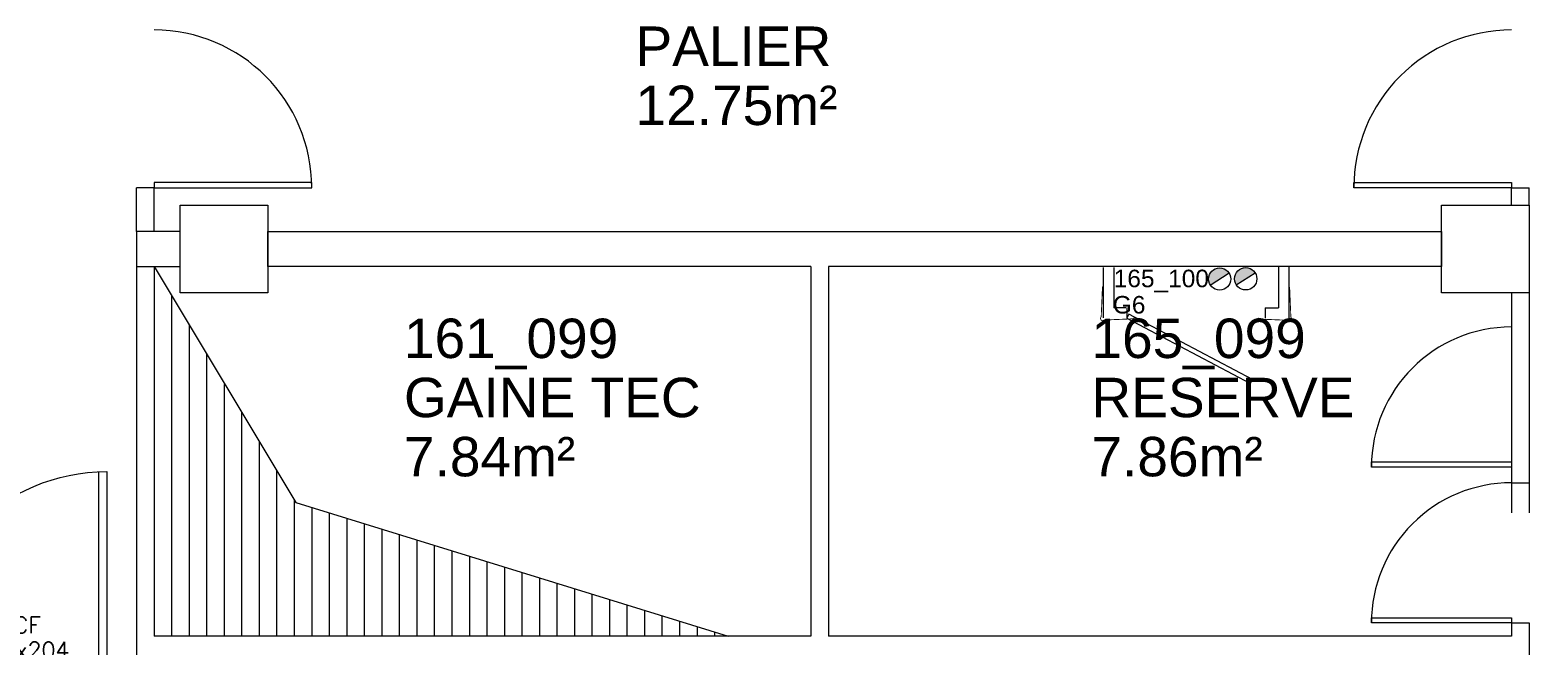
# Model space of a CAD drawing. Header units: metres. Extents: x -8 to 211, y -5 to 116.
# Drawn here: x 158.69 to 167.25, y 97.49 to 101 of the extents above; entities that cross this region are included whole.
import ezdxf
from ezdxf.enums import TextEntityAlignment as Align

# ---------------------------------------------------------------- set-up
doc = ezdxf.new("R2010")
doc.units = ezdxf.units.M
doc.header["$LTSCALE"] = 0.6
doc.header["$MEASUREMENT"] = 0
doc.linetypes.add('CACHÉ', pattern=[0.25, 0.125, -0.125])
doc.linetypes.add('CONTINU', pattern=[0])
doc.layers.get('0').update_dxf_attribs({"linetype": 'CONTINUOUS'})
for name, color, linetype in [('A_Etiqu_Gaine', 8, 'CONTINUOUS'), ('A_Etiqu_Gaine_ancien', 8, 'CONTINUOUS'), ('A_Etiqu_Gaine_code', 8, 'CONTINUOUS'), ('A_Etiqu_Local', 8, 'CONTINUOUS'), ('maçonnerie', 7, 'CONTINUOUS'), ("Protection d'angle", 7, 'CONTINUOUS')]:
    doc.layers.add(name, color=color, linetype=linetype)
doc.layers.add('A_MURS_CLOI', color=7, linetype='CONTINU', lineweight=20)
doc.layers.add('A_PORT', color=8, linetype='CONTINUOUS', lineweight=0)
doc.styles.add('Attribut', font='arial.ttf')
doc.styles.add('ROMANS8', font='romans8', dxfattribs={"height": 10})

# ---------------------------------------------------------------- blocks, each defined once
blk = doc.blocks.new("Protection d'angle")
at = {"layer": "Protection d'angle", "color": 7}
blk.add_lwpolyline([(-0.007, 0.352, 0, 0, 0), (-0.007, 0.153, 0, 0, 0), (0, 0.153, 0, 0, 0), (0, 0.142, 0, 0, 0), (-0.007, 0.142, 0, 0, 0), (-0.007, 0.037, 0, 0, 0), (0.004, 0.007, 0, 0, -0.490349), (0.006, -0.006, 0, 0, -0.490349), (-0.007, -0.004, 0, 0, 0), (-0.037, 0.007, 0, 0, 0), (-0.142, 0.007, 0, 0, 0), (-0.142, 0, 0, 0, 0), (-0.153, 0, 0, 0, 0), (-0.153, 0.007, 0, 0, 0), (-0.352, 0.007, 0.01, 0.01, 0), (-0.358, 0.007, 0.01, 0.01, 1), (-0.358, -0.002, 0.01, 0.01, 0), (-0.019, -0.016, 0.01, 0.01, 0.413602), (0.016, -0.016, 0.01, 0.01, 0.414214), (0.016, 0.019, 0.01, 0.01, 0), (0.002, 0.358, 0.01, 0.01, 1), (-0.007, 0.358, 0.01, 0.01, 0), (-0.007, 0.352, 0, 0, 0)], format="xyseb", dxfattribs=at)
blk = doc.blocks.new('A_Etiqu_Local')
at = {"style": 'Attribut', "flags": 1}
for tag, p in [('CODE_HOPITAL', (-0.4463, 1.9737)), ('CODE_SITE', (-0.4463, 1.7487)), ('CODE_BATIMENT', (-0.4463, 1.5237)), ('CODE_SECTEUR', (-0.4463, 1.2987)), ('CODE_ETAGE', (-0.4463, 1.0737)), ('NOM_NORMALISE', (-0.4463, -0.843)), ('SECTEUR_ACTIVITE', (-0.4463, -1.068)), ('SOUS_SECTEUR_ACTIVITE', (-0.4463, -1.293)), ('VOLUME', (-0.4463, -1.518)), ('SERVICE', (-0.4463, -1.743)), ('CODE_UG', (-0.4463, -1.968)), ('CODE_UA', (-0.4463, -2.193)), ('CODE_POLE', (-0.4463, -2.418)), ('OCCUPANT_EXTERNE', (-0.4463, -2.643)), ('DISPONIBILITE', (-0.4463, -2.868)), ('ACCES_HANDICAPES', (-0.4463, -3.093)), ('NATURE_SOL', (-0.4463, -3.318)), ('RISQUE_LABORATOIRE', (-0.4463, -3.543)), ('AMIANTE', (-0.4463, -3.768))]:
    blk.add_attdef(tag, p, '', height=0.15, dxfattribs=at)
at = {"layer": 'A_Etiqu_Local', "style": 'Attribut'}
for tag, p in [('CODE_PIECE', (-0.4483, 0.5327)), ('NOM_USAGE', (-0.4483, 0.1952)), ('SURFACE', (-0.4483, -0.1423))]:
    blk.add_attdef(tag, p, '', height=0.225, dxfattribs=at)
blk = doc.blocks.new('A_Etiqu_Gaine')
at = {"style": 'Attribut', "flags": 1}
for tag, p in [('CODE_HOPITAL', (-0.4323, 0.8651)), ('CODE_SITE', (-0.4323, 0.7151)), ('CODE_BATIMENT', (-0.4323, 0.5651)), ('CODE_SECTEUR', (-0.4323, 0.4151)), ('CODE_ETAGE', (-0.4323, 0.2651)), ('NOM_NORMALISE', (-0.4323, -0.3349)), ('SECTEUR_ACTIVITE', (-0.4323, -0.4849)), ('SOUS_SECTEUR_ACTIVITE', (-0.4323, -0.6349)), ('SURFACE', (-0.4323, -0.7849)), ('CODE_UG', (-0.4323, -0.9349)), ('CODE_POLE', (-0.4323, -1.0849)), ('AMIANTE', (-0.4323, -1.2349))]:
    blk.add_attdef(tag, p, '', height=0.1, dxfattribs=at)
at = {"layer": 'A_Etiqu_Gaine', "style": 'Attribut'}
blk.add_attdef('NOM_USAGE', (-0.4323, -0.1849), '', height=0.1, dxfattribs=at)
at = {"layer": 'A_Etiqu_Gaine_ancien', "style": 'Attribut'}
blk.add_attdef('CODE_PIECE_ANCIEN', (-0.4323, 0.1151), '', height=0.1, dxfattribs=at)
at = {"layer": 'A_Etiqu_Gaine_code', "style": 'Attribut'}
blk.add_attdef('CODE_PIECE', (-0.4323, -0.0349), '', height=0.1, dxfattribs=at)
blk = doc.blocks.new('-P175bt10')
at = {"layer": 'A_PORT', "linetype": 'Continuous'}
for p, q in [((0.0408, 1.1675), (0.0408, 0.1)), ((0.0875, 1.1665), (0.0875, 0.1)), ((1.6625, 0.699), (1.6625, 0.1)), ((1.7092, 0.7008), (1.7092, 0.1)), ((0, 0.1), (0, 0)), ((0, 0.1), (0.0408, 0.1)), ((0.0408, 0.1), (0.0875, 0.1)), ((0.0408, 0.1), (0.0408, 0.0533)), ((0.0408, -0.9675), (0.0408, 0.1)), ((0.0875, -0.9665), (0.0875, 0.1)), ((1.6625, 0.1), (1.7092, 0.1)), ((1.6625, -0.499), (1.6625, 0.1)), ((1.7092, 0.1), (1.7092, 0.0533)), ((1.75, 0.1), (1.7092, 0.1)), ((1.7092, -0.5008), (1.7092, 0.1)), ((1.75, 0.1), (1.75, 0))]:
    blk.add_line(p, q, dxfattribs=at)
at = {"layer": 'A_PORT'}
for p, q in [((0, 0), (0.0875, 0)), ((1.75, 0), (1.6625, 0))]:
    blk.add_line(p, q, dxfattribs=at)
at = {"layer": 'A_PORT', "linetype": 'Continuous'}
for centre, radius, start, end in [((0.0408, 0.1), 1.0675, 0, 90), ((1.7092, 0.1), 0.6008, 90, 180)]:
    blk.add_arc(centre, radius, start, end, dxfattribs=at)
at = {"layer": 'A_PORT', "linetype": 'CACHÉ'}
for centre, radius, start, end in [((0.0408, 0.1), 1.0675, 270, 0), ((1.7092, 0.1), 0.6008, 180, 270)]:
    blk.add_arc(centre, radius, start, end, dxfattribs=at)
at = {"layer": 'A_PORT', "linetype": 'Continuous', "style": 'ROMANS8'}
for tag, p in [('PCF', (0.5371, 0.2448)), ('175X204', (0.5272, 0.1021))]:
    blk.add_attdef(tag, text='', height=0.0933, dxfattribs=at).set_placement(p, align=Align.CENTER)

msp = doc.modelspace()

# ---------------------------------------------------------------- hatches: boundary and pattern name
at = {"layer": 'A_MURS_CLOI'}
for points in [[(165.5372, 99.6097, 0.746825), (165.4197, 99.5749, 0.144935), (165.43, 99.5401)], [(165.6859, 99.6111, 0.746825), (165.5684, 99.5763, 0.144935), (165.5787, 99.5415)]]:
    msp.add_hatch(color=8, dxfattribs=at).paths.add_polyline_path(points)

# ---------------------------------------------------------------- linework, layer by layer
at = {"layer": 'A_MURS_CLOI', "color": 8, "linetype": 'Continuous'}
for p, q in [((159.2999, 99.8461), (159.2999, 100.0961)), ((159.3999, 100.0961), (159.2999, 100.0961)), ((159.3999, 99.8461), (159.3999, 100.0961)), ((167.1499, 100.0961), (167.2499, 100.0961)), ((167.1499, 99.9961), (167.1499, 100.0961)), ((167.2499, 99.9961), (167.2499, 100.0961)), ((159.2999, 99.8461), (159.2999, 95.8497)), ((159.3999, 99.6461), (160.21, 98.2993)), ((159.3999, 99.6461), (159.3999, 97.5361)), ((163.1499, 99.6461), (163.1499, 97.5361)), ((163.2499, 99.6461), (163.2499, 97.5361)), ((166.7499, 99.6461), (163.2499, 99.6461)), ((165.8187, 99.6461), (165.8187, 99.4107)), ((165.8787, 99.6461), (165.8787, 99.3507)), ((159.4999, 99.4799), (159.4999, 97.5361)), ((167.1499, 99.4961), (167.1499, 98.412)), ((167.2499, 99.4961), (167.2499, 98.412)), ((159.5999, 99.3137), (159.5999, 97.5361)), ((159.6999, 99.1474), (159.6999, 97.5361)), ((159.7999, 98.9727), (159.7999, 97.5361)), ((159.8999, 98.815), (159.8999, 97.5361)), ((159.9999, 98.6487), (159.9999, 97.5361)), ((160.0999, 98.4825), (160.0999, 97.5361)), ((167.1499, 98.412), (167.2499, 98.412)), ((160.1999, 98.3162), (160.1999, 97.5361)), ((160.21, 98.2993), (162.6777, 97.5361)), ((160.2999, 98.2716), (160.2999, 97.5361)), ((160.3999, 98.2406), (160.3999, 97.5361)), ((160.4999, 98.2097), (160.4999, 97.5361)), ((160.5999, 98.1788), (160.5999, 97.5361)), ((160.6999, 98.1478), (160.6999, 97.5361)), ((160.7999, 98.1169), (160.7999, 97.5361)), ((160.8999, 98.086), (160.8999, 97.5361)), ((160.9999, 98.0551), (160.9999, 97.5361)), ((161.0999, 98.0241), (161.0999, 97.5361)), ((161.1999, 97.9932), (161.1999, 97.5361)), ((161.2999, 97.9623), (161.2999, 97.5361)), ((161.3999, 97.9313), (161.3999, 97.5361)), ((161.4999, 97.9004), (161.4999, 97.5361)), ((161.5998, 97.8695), (161.5998, 97.5361)), ((161.6998, 97.8386), (161.6998, 97.5361)), ((161.7998, 97.8076), (161.7998, 97.5361)), ((161.8998, 97.7767), (161.8998, 97.5361)), ((161.9998, 97.7458), (161.9998, 97.5361)), ((162.0998, 97.7148), (162.0998, 97.5361)), ((162.1998, 97.6839), (162.1998, 97.5361)), ((162.2998, 97.653), (162.2998, 97.5361)), ((162.3998, 97.6221), (162.3998, 97.5361)), ((162.4998, 97.5911), (162.4998, 97.5361)), ((167.1499, 97.612), (167.2499, 97.612)), ((167.1499, 97.612), (167.1499, 97.5361)), ((167.2499, 97.612), (167.2499, 97.2141)), ((163.1499, 97.5361), (159.3999, 97.5361)), ((162.5998, 97.5602), (162.5998, 97.5361)), ((167.1499, 97.5361), (163.2499, 97.5361))]:
    msp.add_line(p, q, dxfattribs=at)
at = {"layer": 'A_MURS_CLOI', "color": 8}
for p, q in [((164.8187, 99.6415), (164.8187, 99.3525)), ((164.8787, 99.6415), (164.8787, 99.4107)), ((164.9478, 99.4107), (164.8787, 99.4107)), ((164.9538, 99.4123), (164.9538, 99.3523)), ((165.7442, 99.4107), (165.7442, 99.3507)), ((165.7442, 99.4107), (165.8187, 99.4107)), ((167.1499, 98.5311), (167.1499, 98.5011)), ((167.1499, 98.4161), (167.1499, 98.2401)), ((167.2499, 98.4161), (167.2499, 98.2401))]:
    msp.add_line(p, q, dxfattribs=at)
at = {"layer": 'A_MURS_CLOI', "color": 8, "linetype": 'Continuous'}
for points in [[(160.0499, 99.4961), (159.5499, 99.4961), (159.5499, 99.9961), (160.0499, 99.9961)], [(167.2499, 99.4961), (166.7499, 99.4961), (166.7499, 99.9961), (167.2499, 99.9961)]]:
    msp.add_lwpolyline(points, close=True, dxfattribs=at)
for points in [[(159.2999, 99.6461), (159.5499, 99.6461), (159.5499, 99.8461), (159.2999, 99.8461)], [(163.1499, 99.6461), (160.0499, 99.6461), (160.0499, 99.8461), (166.7499, 99.8461), (166.7499, 99.6461)]]:
    msp.add_lwpolyline(points, dxfattribs=at)
at = {"layer": 'A_PORT', "color": 8}
for p, q in [((165.43, 99.5401), (165.5372, 99.6097)), ((165.5787, 99.5415), (165.6859, 99.6111)), ((166.3499, 98.5011), (166.3499, 98.5311)), ((166.3499, 98.5311), (167.1499, 98.5311)), ((167.1499, 98.5011), (166.3499, 98.5011))]:
    msp.add_line(p, q, dxfattribs=at)
at = {"layer": 'A_PORT', "color": 8, "linetype": 'Continuous'}
for points in [[(159.3999, 100.0961), (160.2999, 100.0961), (160.2999, 100.1261), (159.3999, 100.1261)], [(167.1499, 100.0961), (166.2499, 100.0961), (166.2499, 100.1261), (167.1499, 100.1261)], [(167.1499, 97.612), (166.3499, 97.612), (166.3499, 97.642), (167.1499, 97.642)]]:
    msp.add_lwpolyline(points, close=True, dxfattribs=at)
at = {"layer": 'A_PORT', "color": 8}
msp.add_lwpolyline([(164.9538, 99.3523), (165.6591, 98.9794), (165.6708, 99.0017), (164.9655, 99.3746)], close=True, dxfattribs=at)
for centre in [(165.4836, 99.5749), (165.6323, 99.5763)]:
    msp.add_circle(centre, 0.0639, dxfattribs=at)
at = {"layer": 'A_PORT', "color": 8, "linetype": 'Continuous'}
for centre, radius, start, end in [((159.3999, 100.0961), 0.9, 0, 90), ((167.1499, 100.0961), 0.9, 90, 180.00001), ((167.1499, 97.612), 0.8, 90, 180.00001)]:
    msp.add_arc(centre, radius, start, end, dxfattribs=at)
at = {"layer": 'A_PORT', "color": 8}
msp.add_arc((167.1499, 98.5011), 0.8, 90, 180, dxfattribs=at)

# ---------------------------------------------------------------- block references
at = {"layer": 'A_Etiqu_Gaine', "color": 8}
ref = msp.add_blockref('A_Etiqu_Gaine', (165.3059, 99.5629), dxfattribs=at)
ref.add_attrib('CODE_PIECE', '165_100', (164.8787, 99.5281), dxfattribs={"layer": 'A_Etiqu_Gaine_code', "height": 0.1, "style": 'Attribut'})
ref.add_attrib('NOM_USAGE', 'G6', (164.8736, 99.3781), dxfattribs={"height": 0.1, "style": 'Attribut'})
at = {"layer": 'A_Etiqu_Local', "color": 8}
ref = msp.add_blockref('A_Etiqu_Local', (162.5969, 100.5959), dxfattribs=at)
ref.add_attrib('CODE_PIECE', '163_101', (162.1486, 101.1286), dxfattribs={"height": 0.225, "style": 'Attribut'})
ref.add_attrib('NOM_USAGE', 'PALIER', (162.1486, 100.7911), dxfattribs={"height": 0.225, "style": 'Attribut'})
ref.add_attrib('SURFACE', '12.75m²', (162.1486, 100.4536), dxfattribs={"height": 0.225, "style": 'Attribut'})
ref = msp.add_blockref('A_Etiqu_Local', (161.2749, 98.5911), dxfattribs=at)
ref.add_attrib('CODE_PIECE', '161_099', (160.8266, 99.1238), dxfattribs={"height": 0.225, "style": 'Attribut'})
ref.add_attrib('NOM_USAGE', 'GAINE TEC', (160.8266, 98.7863), dxfattribs={"height": 0.225, "style": 'Attribut'})
ref.add_attrib('SURFACE', '7.84m²', (160.8266, 98.4488), dxfattribs={"height": 0.225, "style": 'Attribut'})
ref = msp.add_blockref('A_Etiqu_Local', (165.1999, 98.5911), dxfattribs=at)
ref.add_attrib('CODE_PIECE', '165_099', (164.7516, 99.1238), dxfattribs={"height": 0.225, "style": 'Attribut'})
ref.add_attrib('NOM_USAGE', 'RESERVE', (164.7516, 98.7863), dxfattribs={"height": 0.225, "style": 'Attribut'})
ref.add_attrib('SURFACE', '7.86m²', (164.7516, 98.4488), dxfattribs={"height": 0.225, "style": 'Attribut'})
at = {"layer": 'A_PORT', "color": 8}
ref = msp.add_blockref('-P175bt10', (159.1706, 97.308), dxfattribs=dict(at, xscale=-1))
ref.add_attrib('175X204', '175x204', dxfattribs={"linetype": 'Continuous', "height": 0.09333, "style": 'ROMANS8'}).set_placement((158.6434, 97.4101), align=Align.CENTER)
ref.add_attrib('PCF', 'PCF', dxfattribs={"linetype": 'Continuous', "height": 0.09333, "style": 'ROMANS8'}).set_placement((158.6335, 97.5529), align=Align.CENTER)
at = {"layer": 'maçonnerie', "color": 8, "lineweight": 35, "xscale": -0.5, "yscale": 0.5, "zscale": 0.5}
msp.add_blockref("Protection d'angle", (164.8154, 99.3489), dxfattribs=at)
at = {"layer": 'maçonnerie', "color": 8, "lineweight": 35, "xscale": -0.5, "yscale": 0.5, "zscale": 0.5, "rotation": 90}
msp.add_blockref("Protection d'angle", (165.8822, 99.3474), dxfattribs=at)

doc.saveas('drawing.dxf')
